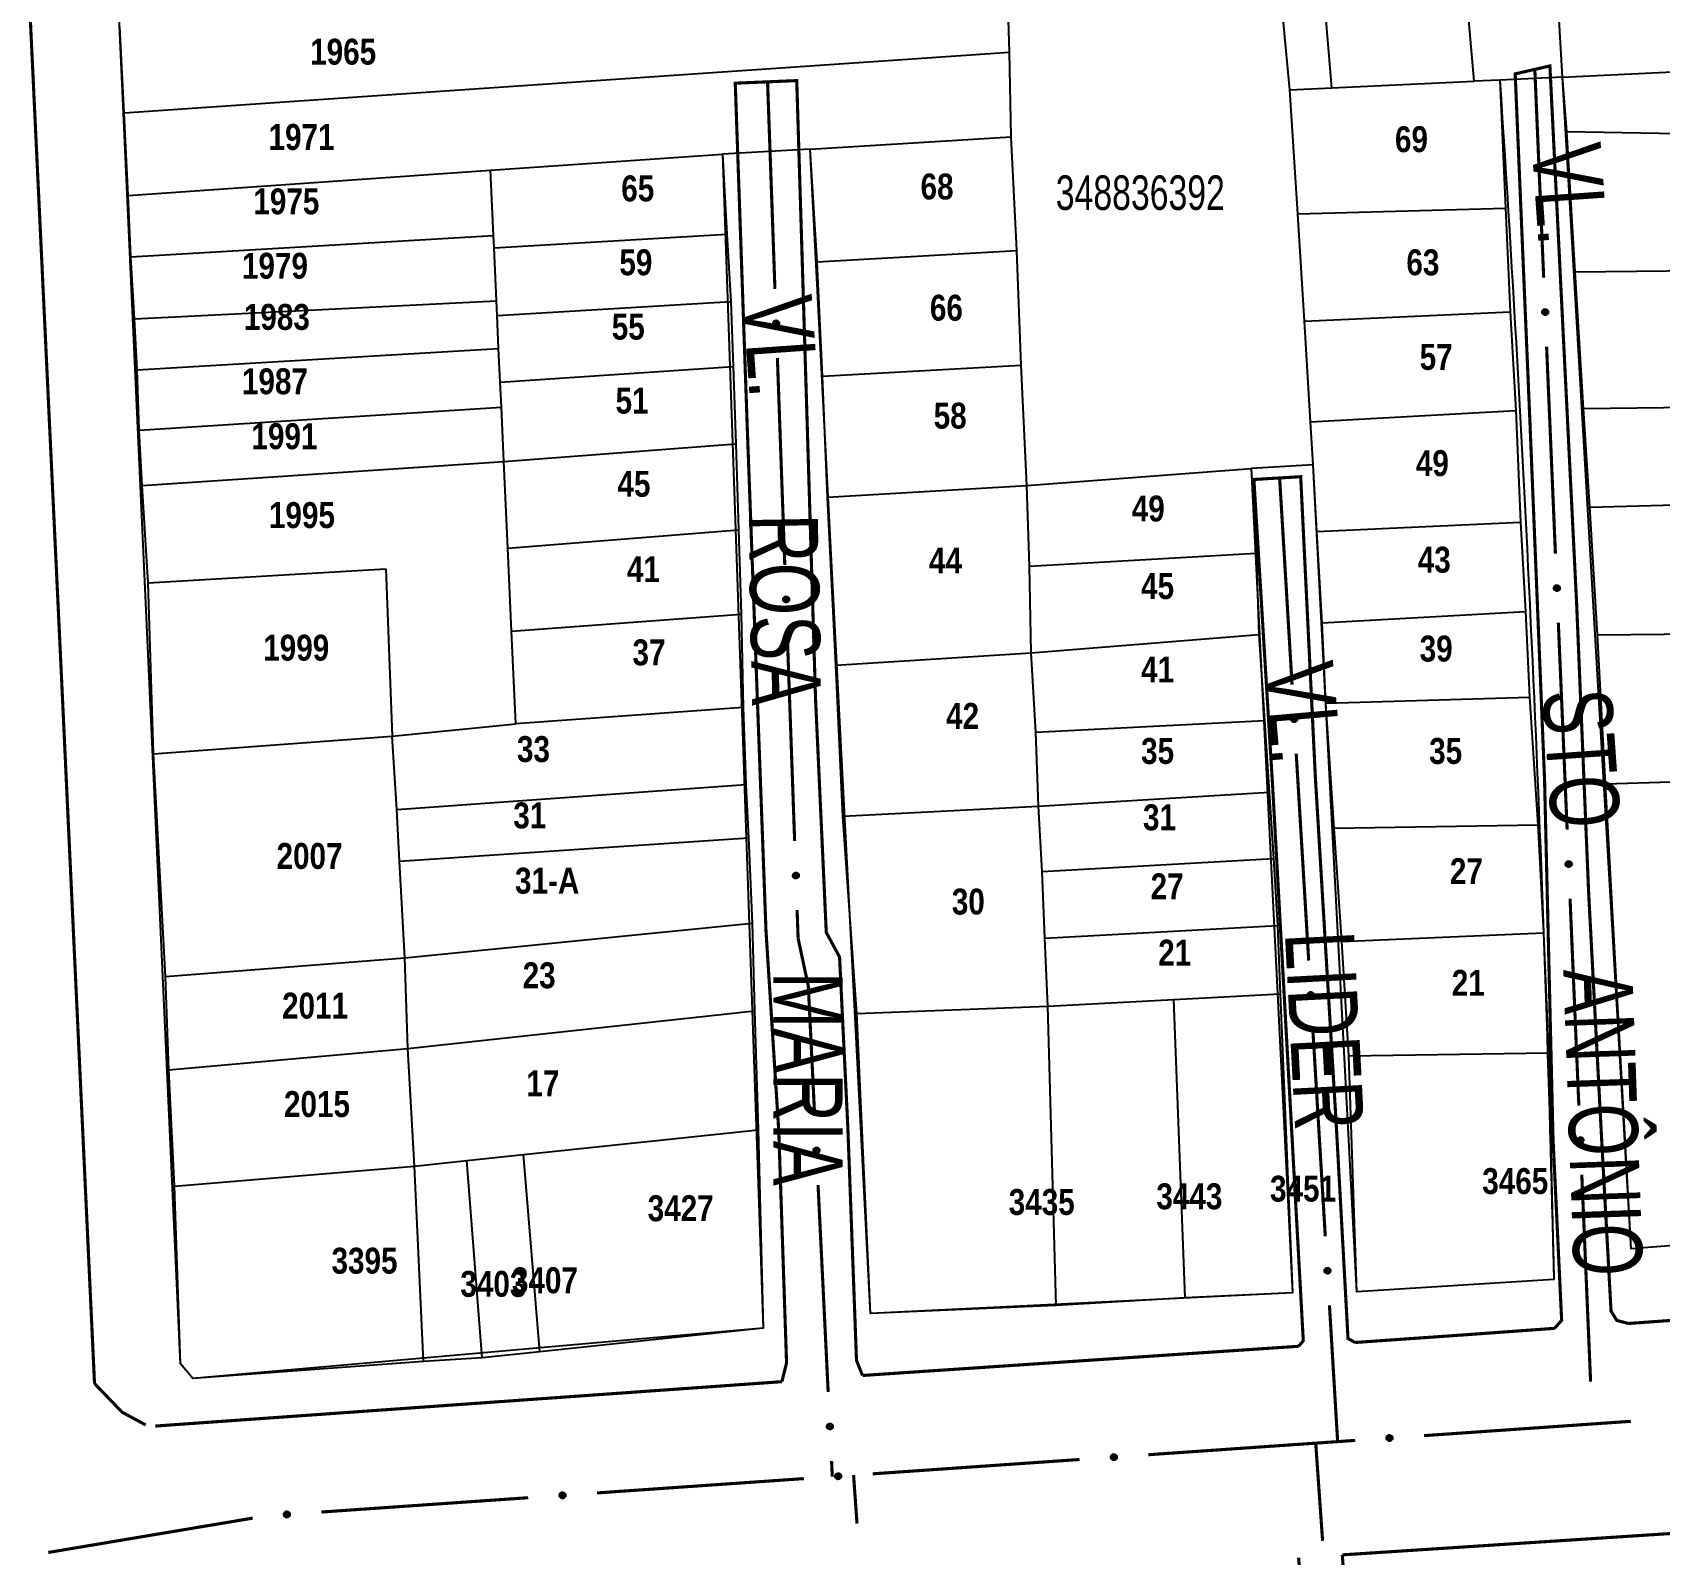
# Model space of a CAD drawing. Extents: x 201676 to 203188, y 4837754 to 4839005.
# Drawn here: x 202780.2 to 202874.4, y 4838832.1 to 4838920.2 of the extents above; entities that cross this region are included whole.
import ezdxf
from ezdxf.enums import TextEntityAlignment as Align

# ---------------------------------------------------------------- set-up
doc = ezdxf.new("R2010")
doc.units = 0
doc.header["$LTSCALE"] = 1.5
doc.header["$MEASUREMENT"] = 0
for name, pattern in [('PHANTOMX2', [5, 2.5, -0.5, 0.5, -0.5, 0.5, -0.5]), ('TRACO_11', [8, 3, -1, 3, -1]), ('TRACO_25', [8, 3, -1, 1, -1, 1, -1])]:
    doc.linetypes.add(name, pattern=pattern)
for name, color, linetype in [('CD-MALHA-LOTES', 40, 'CONTINUOUS'), ('CD_TXT_QUADRA', 7, 'CONTINUOUS'), ('RU-QUADRAS', 210, 'CONTINUOUS'), ('SV-EIXO-RUA-N-PAV', 6, 'CONTINUOUS'), ('SV-EIXO-RUA-PAV', 20, 'CONTINUOUS'), ('SV-RUA-NAO-PAV-S-GUIA-C-GUIA', 7, 'PHANTOMX2'), ('SV-RUA-PAVIM-S-GUIA-C-GUIA', 7, 'CONTINUOUS'), ('SV-TXT-RUA-PAV-S-GUIA-C-GUIA', 7, 'CONTINUOUS'), ('Th_NmrPort', 7, 'CONTINUOUS')]:
    doc.layers.add(name, color=color, linetype=linetype)
doc.styles.add('ARIAL', font='ARIAL.TTF')
doc.styles.get("Standard").update_dxf_attribs({"font": 'swisscbo.ttf'})

msp = doc.modelspace()

# ---------------------------------------------------------------- linework, layer by layer
at = {"layer": 'CD-MALHA-LOTES', "linetype": 'Continuous', "flags": 128}
for points in [[(202863.65, 4838917.37), (202858.19, 4838980.05)], [(202852.97, 4838916.87), (202847.04, 4838979.82)], [(202855.41, 4838916.99), (202852.57, 4838950.73)], [(202868.76, 4838917.6), (202868.12, 4838928.58)], [(202836.74, 4838919.05), (202836.58, 4838924.07)], [(202785.47, 4838915.55), (202785.23, 4838920.53)], [(202785.47, 4838915.55), (202836.74, 4838919.05)], [(202836.84, 4838914.15), (202836.74, 4838919.05)], [(202868.76, 4838917.6), (202880.75, 4838918.19)], [(202852.97, 4838916.87), (202855.41, 4838916.99)], [(202855.41, 4838916.99), (202863.65, 4838917.37)], [(202865.13, 4838917.43), (202863.65, 4838917.37)], [(202868.76, 4838917.6), (202865.13, 4838917.43)], [(202865.13, 4838917.43), (202865.45, 4838910.03)], [(202869.01, 4838914.46), (202868.76, 4838917.6)], [(202853.44, 4838909.69), (202852.97, 4838916.87)], [(202785.71, 4838910.76), (202785.47, 4838915.55)], [(202825.2, 4838913.44), (202836.84, 4838914.15)], [(202837.16, 4838907.58), (202836.84, 4838914.15)], [(202869.01, 4838914.46), (202879.7, 4838914.26)], [(202869.49, 4838906.34), (202869.01, 4838914.46)], [(202825.2, 4838913.44), (202820.13, 4838913.14)], [(202825.6, 4838906.91), (202825.2, 4838913.44)], [(202806.69, 4838912.22), (202820.13, 4838913.14)], [(202820.13, 4838913.14), (202820.37, 4838908.51)], [(202785.71, 4838910.76), (202806.69, 4838912.22)], [(202806.86, 4838908.43), (202806.69, 4838912.22)], [(202785.87, 4838907.2), (202785.71, 4838910.76)], [(202853.44, 4838909.69), (202865.45, 4838910.03)], [(202853.82, 4838903.48), (202853.44, 4838909.69)], [(202865.45, 4838910.03), (202865.73, 4838904.01)], [(202806.9, 4838907.73), (202820.37, 4838908.51)], [(202820.37, 4838908.51), (202820.61, 4838904.61)], [(202785.87, 4838907.2), (202806.86, 4838908.43)], [(202806.9, 4838907.73), (202806.86, 4838908.43)], [(202807.04, 4838904.65), (202806.9, 4838907.73)], [(202825.6, 4838906.91), (202837.16, 4838907.58)], [(202837.42, 4838900.93), (202837.16, 4838907.58)], [(202786.07, 4838903.61), (202785.87, 4838907.2)], [(202825.92, 4838900.29), (202825.6, 4838906.91)], [(202869.49, 4838906.34), (202880.14, 4838906.45)], [(202869.98, 4838898.42), (202869.49, 4838906.34)], [(202786.07, 4838903.61), (202807.04, 4838904.65)], [(202807.07, 4838903.81), (202807.04, 4838904.65)], [(202807.07, 4838903.81), (202820.61, 4838904.61)], [(202807.16, 4838901.9), (202807.07, 4838903.81)], [(202820.61, 4838904.61), (202820.73, 4838900.86)], [(202853.82, 4838903.48), (202865.73, 4838904.01)], [(202865.73, 4838904.01), (202866.05, 4838898.31)], [(202786.23, 4838900.65), (202786.07, 4838903.61)], [(202854.17, 4838897.65), (202853.82, 4838903.48)], [(202786.23, 4838900.65), (202807.16, 4838901.9)], [(202807.25, 4838899.94), (202807.16, 4838901.9)], [(202825.92, 4838900.29), (202837.42, 4838900.93)], [(202837.74, 4838893.96), (202837.42, 4838900.93)], [(202786.35, 4838897.17), (202786.23, 4838900.65)], [(202807.25, 4838899.94), (202820.73, 4838900.86)], [(202820.73, 4838900.86), (202820.89, 4838896.37)], [(202826.2, 4838893.28), (202825.92, 4838900.29)], [(202807.32, 4838898.49), (202807.25, 4838899.94)], [(202786.35, 4838897.17), (202807.32, 4838898.49)], [(202807.46, 4838895.36), (202807.32, 4838898.49)], [(202854.17, 4838897.65), (202866.05, 4838898.31)], [(202866.05, 4838898.31), (202866.33, 4838891.84)], [(202869.98, 4838898.42), (202880.79, 4838898.56)], [(202870.34, 4838892.71), (202869.98, 4838898.42)], [(202786.51, 4838893.97), (202786.35, 4838897.17)], [(202854.33, 4838895.16), (202854.17, 4838897.65)], [(202807.46, 4838895.36), (202820.89, 4838896.37)], [(202820.89, 4838896.37), (202821.04, 4838891.39)], [(202786.51, 4838893.97), (202807.46, 4838895.36)], [(202807.69, 4838890.34), (202807.46, 4838895.36)], [(202837.74, 4838893.96), (202850.74, 4838894.95)], [(202854.33, 4838895.16), (202850.74, 4838894.95)], [(202850.74, 4838894.95), (202851.02, 4838890.05)], [(202854.53, 4838891.3), (202854.33, 4838895.16)], [(202786.87, 4838888.33), (202786.51, 4838893.97)], [(202826.2, 4838893.28), (202837.74, 4838893.96)], [(202837.9, 4838889.28), (202837.74, 4838893.96)], [(202826.68, 4838883.55), (202826.2, 4838893.28)], [(202870.34, 4838892.71), (202880.97, 4838892.99)], [(202870.79, 4838885.32), (202870.34, 4838892.71)], [(202854.53, 4838891.3), (202866.33, 4838891.84)], [(202866.33, 4838891.84), (202866.61, 4838886.67)], [(202807.69, 4838890.34), (202821.04, 4838891.39)], [(202821.04, 4838891.39), (202821.2, 4838886.51)], [(202854.85, 4838886), (202854.53, 4838891.3)], [(202807.91, 4838885.52), (202807.69, 4838890.34)], [(202837.9, 4838889.28), (202851.02, 4838890.05)], [(202851.02, 4838890.05), (202851.18, 4838885.34)], [(202786.87, 4838888.33), (202800.62, 4838889.13)], [(202800.62, 4838889.13), (202801, 4838879.45)], [(202838, 4838884.27), (202837.9, 4838889.28)], [(202787.18, 4838878.43), (202786.87, 4838888.33)], [(202807.91, 4838885.52), (202821.2, 4838886.51)], [(202821.2, 4838886.51), (202821.31, 4838881.11)], [(202854.85, 4838886), (202866.61, 4838886.67)], [(202855.05, 4838881.36), (202854.85, 4838886)], [(202866.61, 4838886.67), (202866.85, 4838881.71)], [(202808.15, 4838880.16), (202807.91, 4838885.52)], [(202838, 4838884.27), (202851.18, 4838885.34)], [(202851.18, 4838885.34), (202851.5, 4838880.36)], [(202870.79, 4838885.32), (202884.29, 4838885.44)], [(202871.24, 4838876.68), (202870.79, 4838885.32)], [(202826.68, 4838883.55), (202838, 4838884.27)], [(202838.26, 4838879.67), (202838, 4838884.27)], [(202827.08, 4838874.81), (202826.68, 4838883.55)], [(202855.05, 4838881.36), (202866.85, 4838881.71)], [(202855.54, 4838874.11), (202855.05, 4838881.36)], [(202866.85, 4838881.71), (202867.34, 4838874.31)], [(202821.31, 4838881.11), (202808.15, 4838880.16)], [(202821.31, 4838881.11), (202821.47, 4838876.65)], [(202838.26, 4838879.67), (202851.5, 4838880.36)], [(202851.5, 4838880.36), (202851.78, 4838876.21)], [(202787.18, 4838878.43), (202801, 4838879.45)], [(202801, 4838879.45), (202808.15, 4838880.16)], [(202801.27, 4838875.19), (202801, 4838879.45)], [(202838.42, 4838875.39), (202838.26, 4838879.67)], [(202787.87, 4838865.52), (202787.18, 4838878.43)], [(202801.27, 4838875.19), (202821.47, 4838876.65)], [(202821.47, 4838876.65), (202821.63, 4838873.56)], [(202871.24, 4838876.68), (202875.05, 4838876.8)], [(202872.73, 4838849.76), (202871.24, 4838876.68)], [(202838.42, 4838875.39), (202851.78, 4838876.21)], [(202851.78, 4838876.21), (202852.03, 4838872.35)], [(202801.41, 4838872.21), (202801.27, 4838875.19)], [(202827.08, 4838874.81), (202838.42, 4838875.39)], [(202827.89, 4838863.39), (202827.08, 4838874.81)], [(202838.64, 4838871.61), (202838.42, 4838875.39)], [(202855.54, 4838874.11), (202867.34, 4838874.31)], [(202855.98, 4838867.56), (202855.54, 4838874.11)], [(202867.34, 4838874.31), (202867.66, 4838868.06)], [(202801.41, 4838872.21), (202821.63, 4838873.56)], [(202821.63, 4838873.56), (202821.83, 4838868.62)], [(202801.73, 4838866.6), (202801.41, 4838872.21)], [(202838.64, 4838871.61), (202852.03, 4838872.35)], [(202852.03, 4838872.35), (202852.25, 4838868.47)], [(202838.79, 4838867.75), (202838.64, 4838871.61)], [(202801.73, 4838866.6), (202821.83, 4838868.62)], [(202821.83, 4838868.62), (202821.98, 4838863.53)], [(202838.79, 4838867.75), (202852.25, 4838868.47)], [(202852.25, 4838868.47), (202852.41, 4838864.53)], [(202855.98, 4838867.56), (202867.66, 4838868.06)], [(202867.66, 4838868.06), (202867.94, 4838861.11)], [(202838.95, 4838863.8), (202838.79, 4838867.75)], [(202856.39, 4838860.93), (202855.98, 4838867.56)], [(202787.87, 4838865.52), (202801.73, 4838866.6)], [(202801.9, 4838861.35), (202801.73, 4838866.6)], [(202788.07, 4838860.12), (202787.87, 4838865.52)], [(202838.95, 4838863.8), (202846.25, 4838864.19)], [(202846.25, 4838864.19), (202852.41, 4838864.53)], [(202846.91, 4838846.91), (202846.25, 4838864.19)], [(202852.41, 4838864.53), (202853.12, 4838847.21)], [(202801.9, 4838861.35), (202821.98, 4838863.53)], [(202821.98, 4838863.53), (202822.18, 4838856.64)], [(202827.89, 4838863.39), (202838.95, 4838863.8)], [(202828.69, 4838846.01), (202827.89, 4838863.39)], [(202839.44, 4838846.48), (202838.95, 4838863.8)], [(202788.07, 4838860.12), (202801.9, 4838861.35)], [(202802.28, 4838854.55), (202801.9, 4838861.35)], [(202856.39, 4838860.93), (202867.94, 4838861.11)], [(202856.86, 4838847.26), (202856.39, 4838860.93)], [(202867.94, 4838861.11), (202868.26, 4838847.98)], [(202788.39, 4838853.38), (202788.07, 4838860.12)], [(202808.59, 4838855.22), (202822.18, 4838856.64)], [(202822.18, 4838856.64), (202822.48, 4838845.15)], [(202802.28, 4838854.55), (202805.32, 4838854.87)], [(202805.32, 4838854.87), (202808.59, 4838855.22)], [(202806.2, 4838843.45), (202805.32, 4838854.87)], [(202809.54, 4838843.79), (202808.59, 4838855.22)], [(202788.39, 4838853.38), (202802.28, 4838854.55)], [(202802.8, 4838843.23), (202802.28, 4838854.55)], [(202788.74, 4838843.1), (202788.39, 4838853.38)], [(202876.93, 4838850.08), (202872.73, 4838849.76)], [(202868.26, 4838847.98), (202856.86, 4838847.26)], [(202839.44, 4838846.48), (202828.69, 4838846.01)], [(202846.91, 4838846.91), (202839.44, 4838846.48)], [(202853.12, 4838847.21), (202846.91, 4838846.91)], [(202822.48, 4838845.15), (202809.54, 4838843.79)], [(202809.54, 4838843.79), (202806.2, 4838843.45)], [(202789.45, 4838842.25), (202788.74, 4838843.1)], [(202802.8, 4838843.23), (202789.45, 4838842.25)], [(202806.2, 4838843.45), (202802.8, 4838843.23)]]:
    msp.add_lwpolyline(points, dxfattribs=at)
at = {"layer": 'RU-QUADRAS', "color": 6, "linetype": 'Continuous'}
msp.add_lwpolyline([(202782.66, 4838976.55), (202784.02, 4838977.96), (202825.9, 4838979.35), (202939.69, 4838981.1, -0.009233), (202943.87, 4838855.95), (202943, 4838855.29), (202872.73, 4838849.76), (202868.76, 4838917.6), (202865.13, 4838917.43, -0.010665), (202868.26, 4838847.98), (202856.86, 4838847.26), (202854.33, 4838895.16), (202850.74, 4838894.95), (202853.12, 4838847.21), (202828.69, 4838846.01), (202825.2, 4838913.44), (202820.13, 4838913.14), (202822.48, 4838845.15), (202789.45, 4838842.25), (202788.74, 4838843.1)], format="xyb", close=True, dxfattribs=at)
at = {"layer": 'SV-EIXO-RUA-N-PAV', "const_width": 0.18}
for points in [[(202854.517, 4838837.83), (202854.47, 4838838.5)], [(202854.868, 4838832.842), (202854.517, 4838837.83)]]:
    msp.add_lwpolyline(points, dxfattribs=at)
at = {"layer": 'SV-EIXO-RUA-PAV', "const_width": 0.18}
for points in [[(202867.16, 4838917.99), (202867.669, 4838906.001)], [(202822.73, 4838917.34), (202823.158, 4838905.348)], [(202867.839, 4838902.004), (202868.349, 4838890.015)], [(202823.3, 4838901.35), (202823.728, 4838889.358)], [(202852.38, 4838894.4), (202853.101, 4838882.422)], [(202868.518, 4838886.019), (202869.028, 4838874.03)], [(202823.871, 4838885.36), (202824.299, 4838873.368)], [(202853.342, 4838878.429), (202854.063, 4838866.451)], [(202869.197, 4838870.033), (202869.707, 4838858.044)], [(202824.441, 4838869.371), (202824.477, 4838868.371)], [(202824.477, 4838868.371), (202824.5, 4838867.73)], [(202824.5, 4838867.73), (202824.993, 4838865.424)], [(202824.993, 4838865.424), (202825.09, 4838864.97)], [(202825.09, 4838864.97), (202825.458, 4838857.443)], [(202854.303, 4838862.458), (202855.024, 4838850.48)], [(202869.877, 4838854.048), (202870.386, 4838842.058)], [(202825.654, 4838853.448), (202826.24, 4838841.462)], [(202855.265, 4838846.487), (202855.685, 4838839.499)], [(202860.745, 4838838.935), (202872.716, 4838839.765)], [(202844.783, 4838837.829), (202856.754, 4838838.659)], [(202855.685, 4838839.499), (202855.74, 4838838.59)], [(202826.436, 4838837.467), (202826.48, 4838836.56)], [(202828.821, 4838836.723), (202840.793, 4838837.553)], [(202812.86, 4838835.617), (202824.831, 4838836.446)], [(202827.768, 4838835.842), (202827.71, 4838836.65)], [(202827.911, 4838833.847), (202827.768, 4838835.842)], [(202796.898, 4838834.511), (202808.869, 4838835.34)], [(202781.082, 4838832.169), (202792.917, 4838834.157)]]:
    msp.add_lwpolyline(points, dxfattribs=at)
at = {"layer": 'SV-EIXO-RUA-PAV'}
for points in [[(202867.858, 4838904.151), (202867.895, 4838904.118), (202867.919, 4838904.083), (202867.931, 4838904.047), (202867.934, 4838904.013), (202867.933, 4838903.978), (202867.923, 4838903.943), (202867.904, 4838903.906), (202867.872, 4838903.869), (202867.834, 4838903.846), (202867.8, 4838903.832), (202867.764, 4838903.828), (202867.73, 4838903.83), (202867.694, 4838903.84), (202867.657, 4838903.86), (202867.621, 4838903.893), (202867.597, 4838903.928), (202867.586, 4838903.963), (202867.581, 4838903.999), (202867.583, 4838904.035), (202867.592, 4838904.069), (202867.612, 4838904.107), (202867.646, 4838904.142), (202867.68, 4838904.166), (202867.715, 4838904.177), (202867.75, 4838904.181), (202867.785, 4838904.18), (202867.821, 4838904.172), (202867.858, 4838904.151)], [(202823.334, 4838903.496), (202823.37, 4838903.464), (202823.395, 4838903.428), (202823.407, 4838903.392), (202823.409, 4838903.358), (202823.407, 4838903.323), (202823.398, 4838903.288), (202823.379, 4838903.251), (202823.346, 4838903.215), (202823.308, 4838903.192), (202823.274, 4838903.178), (202823.238, 4838903.174), (202823.204, 4838903.176), (202823.168, 4838903.187), (202823.131, 4838903.207), (202823.095, 4838903.241), (202823.071, 4838903.276), (202823.06, 4838903.31), (202823.056, 4838903.346), (202823.058, 4838903.382), (202823.068, 4838903.417), (202823.088, 4838903.454), (202823.122, 4838903.489), (202823.156, 4838903.513), (202823.191, 4838903.524), (202823.226, 4838903.527), (202823.261, 4838903.526), (202823.297, 4838903.518), (202823.334, 4838903.496)], [(202868.537, 4838888.165), (202868.574, 4838888.133), (202868.598, 4838888.097), (202868.611, 4838888.062), (202868.613, 4838888.028), (202868.612, 4838887.992), (202868.602, 4838887.957), (202868.584, 4838887.92), (202868.551, 4838887.883), (202868.513, 4838887.861), (202868.479, 4838887.847), (202868.444, 4838887.842), (202868.409, 4838887.844), (202868.373, 4838887.855), (202868.336, 4838887.874), (202868.3, 4838887.908), (202868.276, 4838887.943), (202868.265, 4838887.977), (202868.26, 4838888.013), (202868.262, 4838888.049), (202868.272, 4838888.084), (202868.291, 4838888.121), (202868.325, 4838888.156), (202868.359, 4838888.181), (202868.394, 4838888.192), (202868.429, 4838888.195), (202868.464, 4838888.195), (202868.5, 4838888.187), (202868.537, 4838888.165)], [(202823.905, 4838887.507), (202823.941, 4838887.474), (202823.965, 4838887.438), (202823.977, 4838887.403), (202823.979, 4838887.368), (202823.978, 4838887.333), (202823.968, 4838887.298), (202823.949, 4838887.261), (202823.917, 4838887.225), (202823.878, 4838887.202), (202823.844, 4838887.189), (202823.809, 4838887.184), (202823.774, 4838887.186), (202823.738, 4838887.197), (202823.701, 4838887.217), (202823.665, 4838887.251), (202823.641, 4838887.286), (202823.631, 4838887.321), (202823.627, 4838887.356), (202823.629, 4838887.392), (202823.638, 4838887.427), (202823.658, 4838887.464), (202823.692, 4838887.499), (202823.727, 4838887.523), (202823.761, 4838887.534), (202823.797, 4838887.538), (202823.832, 4838887.536), (202823.868, 4838887.528), (202823.905, 4838887.507)], [(202853.323, 4838880.575), (202853.36, 4838880.543), (202853.385, 4838880.508), (202853.398, 4838880.473), (202853.401, 4838880.439), (202853.4, 4838880.404), (202853.391, 4838880.368), (202853.373, 4838880.331), (202853.341, 4838880.294), (202853.304, 4838880.27), (202853.27, 4838880.256), (202853.235, 4838880.251), (202853.2, 4838880.252), (202853.164, 4838880.262), (202853.126, 4838880.281), (202853.09, 4838880.314), (202853.065, 4838880.348), (202853.054, 4838880.383), (202853.049, 4838880.418), (202853.05, 4838880.454), (202853.058, 4838880.489), (202853.077, 4838880.527), (202853.11, 4838880.563), (202853.144, 4838880.588), (202853.179, 4838880.599), (202853.214, 4838880.604), (202853.249, 4838880.603), (202853.285, 4838880.596), (202853.323, 4838880.575)], [(202869.216, 4838872.18), (202869.253, 4838872.147), (202869.278, 4838872.112), (202869.29, 4838872.076), (202869.292, 4838872.042), (202869.291, 4838872.007), (202869.282, 4838871.972), (202869.263, 4838871.935), (202869.23, 4838871.898), (202869.192, 4838871.875), (202869.158, 4838871.861), (202869.123, 4838871.857), (202869.088, 4838871.859), (202869.052, 4838871.869), (202869.015, 4838871.889), (202868.979, 4838871.922), (202868.955, 4838871.957), (202868.944, 4838871.992), (202868.94, 4838872.028), (202868.941, 4838872.064), (202868.951, 4838872.098), (202868.97, 4838872.135), (202869.004, 4838872.171), (202869.039, 4838872.195), (202869.073, 4838872.206), (202869.108, 4838872.21), (202869.144, 4838872.209), (202869.179, 4838872.201), (202869.216, 4838872.18)], [(202824.475, 4838871.517), (202824.511, 4838871.484), (202824.536, 4838871.448), (202824.548, 4838871.413), (202824.55, 4838871.379), (202824.548, 4838871.343), (202824.539, 4838871.308), (202824.52, 4838871.272), (202824.487, 4838871.235), (202824.449, 4838871.212), (202824.415, 4838871.199), (202824.379, 4838871.194), (202824.345, 4838871.196), (202824.309, 4838871.208), (202824.272, 4838871.227), (202824.236, 4838871.261), (202824.212, 4838871.296), (202824.201, 4838871.331), (202824.197, 4838871.367), (202824.199, 4838871.402), (202824.209, 4838871.437), (202824.229, 4838871.474), (202824.263, 4838871.509), (202824.297, 4838871.533), (202824.332, 4838871.544), (202824.367, 4838871.548), (202824.402, 4838871.547), (202824.438, 4838871.538), (202824.475, 4838871.517)], [(202854.284, 4838864.604), (202854.321, 4838864.572), (202854.346, 4838864.537), (202854.359, 4838864.502), (202854.362, 4838864.468), (202854.362, 4838864.433), (202854.353, 4838864.397), (202854.335, 4838864.36), (202854.303, 4838864.323), (202854.265, 4838864.299), (202854.231, 4838864.285), (202854.196, 4838864.28), (202854.162, 4838864.281), (202854.125, 4838864.291), (202854.088, 4838864.31), (202854.051, 4838864.343), (202854.027, 4838864.377), (202854.015, 4838864.412), (202854.01, 4838864.447), (202854.011, 4838864.483), (202854.02, 4838864.518), (202854.039, 4838864.556), (202854.072, 4838864.592), (202854.106, 4838864.616), (202854.14, 4838864.628), (202854.175, 4838864.633), (202854.211, 4838864.632), (202854.247, 4838864.625), (202854.284, 4838864.604)], [(202869.896, 4838856.194), (202869.932, 4838856.162), (202869.957, 4838856.126), (202869.969, 4838856.091), (202869.971, 4838856.056), (202869.97, 4838856.021), (202869.961, 4838855.986), (202869.942, 4838855.949), (202869.909, 4838855.912), (202869.871, 4838855.889), (202869.837, 4838855.876), (202869.802, 4838855.871), (202869.768, 4838855.873), (202869.731, 4838855.884), (202869.694, 4838855.903), (202869.658, 4838855.937), (202869.634, 4838855.972), (202869.623, 4838856.006), (202869.619, 4838856.042), (202869.621, 4838856.078), (202869.63, 4838856.112), (202869.65, 4838856.15), (202869.683, 4838856.185), (202869.718, 4838856.209), (202869.752, 4838856.221), (202869.787, 4838856.224), (202869.823, 4838856.223), (202869.859, 4838856.216), (202869.896, 4838856.194)], [(202825.659, 4838855.594), (202825.696, 4838855.562), (202825.721, 4838855.527), (202825.733, 4838855.491), (202825.736, 4838855.457), (202825.734, 4838855.422), (202825.725, 4838855.387), (202825.707, 4838855.35), (202825.675, 4838855.313), (202825.637, 4838855.289), (202825.603, 4838855.275), (202825.567, 4838855.271), (202825.533, 4838855.272), (202825.497, 4838855.283), (202825.459, 4838855.302), (202825.423, 4838855.335), (202825.399, 4838855.37), (202825.388, 4838855.405), (202825.383, 4838855.44), (202825.385, 4838855.476), (202825.394, 4838855.511), (202825.413, 4838855.548), (202825.447, 4838855.584), (202825.481, 4838855.608), (202825.515, 4838855.62), (202825.551, 4838855.624), (202825.586, 4838855.623), (202825.622, 4838855.615), (202825.659, 4838855.594)], [(202855.246, 4838848.633), (202855.283, 4838848.601), (202855.308, 4838848.566), (202855.321, 4838848.531), (202855.324, 4838848.497), (202855.323, 4838848.462), (202855.314, 4838848.426), (202855.296, 4838848.389), (202855.264, 4838848.352), (202855.227, 4838848.328), (202855.193, 4838848.314), (202855.158, 4838848.309), (202855.123, 4838848.31), (202855.087, 4838848.32), (202855.049, 4838848.339), (202855.013, 4838848.372), (202854.988, 4838848.406), (202854.977, 4838848.441), (202854.972, 4838848.476), (202854.973, 4838848.512), (202854.981, 4838848.547), (202855, 4838848.585), (202855.033, 4838848.62), (202855.067, 4838848.645), (202855.102, 4838848.657), (202855.137, 4838848.661), (202855.172, 4838848.661), (202855.208, 4838848.654), (202855.246, 4838848.633)], [(202826.441, 4838839.613), (202826.478, 4838839.581), (202826.502, 4838839.546), (202826.515, 4838839.51), (202826.517, 4838839.476), (202826.516, 4838839.441), (202826.507, 4838839.406), (202826.489, 4838839.369), (202826.456, 4838839.332), (202826.419, 4838839.308), (202826.385, 4838839.295), (202826.349, 4838839.29), (202826.315, 4838839.291), (202826.279, 4838839.302), (202826.241, 4838839.321), (202826.205, 4838839.354), (202826.181, 4838839.389), (202826.17, 4838839.424), (202826.165, 4838839.459), (202826.167, 4838839.495), (202826.176, 4838839.53), (202826.195, 4838839.567), (202826.228, 4838839.603), (202826.263, 4838839.628), (202826.297, 4838839.639), (202826.332, 4838839.643), (202826.368, 4838839.642), (202826.404, 4838839.635), (202826.441, 4838839.613)], [(202858.599, 4838838.897), (202858.63, 4838838.934), (202858.665, 4838838.96), (202858.7, 4838838.973), (202858.734, 4838838.976), (202858.769, 4838838.976), (202858.805, 4838838.967), (202858.842, 4838838.95), (202858.88, 4838838.918), (202858.904, 4838838.881), (202858.918, 4838838.847), (202858.924, 4838838.812), (202858.923, 4838838.777), (202858.913, 4838838.741), (202858.895, 4838838.703), (202858.862, 4838838.666), (202858.828, 4838838.641), (202858.794, 4838838.63), (202858.758, 4838838.624), (202858.722, 4838838.625), (202858.687, 4838838.633), (202858.649, 4838838.652), (202858.613, 4838838.685), (202858.588, 4838838.718), (202858.576, 4838838.753), (202858.571, 4838838.788), (202858.571, 4838838.823), (202858.578, 4838838.859), (202858.599, 4838838.897)], [(202842.637, 4838837.791), (202842.668, 4838837.828), (202842.703, 4838837.854), (202842.738, 4838837.867), (202842.772, 4838837.87), (202842.808, 4838837.87), (202842.843, 4838837.861), (202842.88, 4838837.844), (202842.918, 4838837.812), (202842.942, 4838837.775), (202842.957, 4838837.741), (202842.962, 4838837.706), (202842.961, 4838837.671), (202842.951, 4838837.635), (202842.933, 4838837.597), (202842.9, 4838837.56), (202842.866, 4838837.535), (202842.832, 4838837.523), (202842.796, 4838837.518), (202842.76, 4838837.519), (202842.726, 4838837.527), (202842.688, 4838837.546), (202842.651, 4838837.579), (202842.626, 4838837.612), (202842.614, 4838837.647), (202842.61, 4838837.682), (202842.61, 4838837.717), (202842.616, 4838837.753), (202842.637, 4838837.791)], [(202826.675, 4838836.685), (202826.707, 4838836.722), (202826.741, 4838836.748), (202826.777, 4838836.761), (202826.811, 4838836.764), (202826.846, 4838836.764), (202826.881, 4838836.755), (202826.919, 4838836.737), (202826.956, 4838836.706), (202826.98, 4838836.669), (202826.995, 4838836.635), (202827.001, 4838836.6), (202827, 4838836.565), (202826.99, 4838836.529), (202826.971, 4838836.491), (202826.939, 4838836.454), (202826.904, 4838836.429), (202826.87, 4838836.417), (202826.835, 4838836.412), (202826.799, 4838836.413), (202826.764, 4838836.421), (202826.726, 4838836.44), (202826.69, 4838836.472), (202826.665, 4838836.506), (202826.652, 4838836.541), (202826.648, 4838836.576), (202826.648, 4838836.611), (202826.655, 4838836.647), (202826.675, 4838836.685)], [(202810.713, 4838835.579), (202810.745, 4838835.616), (202810.78, 4838835.642), (202810.815, 4838835.655), (202810.849, 4838835.658), (202810.884, 4838835.658), (202810.92, 4838835.649), (202810.957, 4838835.631), (202810.995, 4838835.6), (202811.019, 4838835.563), (202811.033, 4838835.529), (202811.039, 4838835.493), (202811.038, 4838835.459), (202811.028, 4838835.423), (202811.009, 4838835.385), (202810.977, 4838835.348), (202810.943, 4838835.323), (202810.908, 4838835.311), (202810.873, 4838835.306), (202810.837, 4838835.307), (202810.802, 4838835.315), (202810.764, 4838835.334), (202810.728, 4838835.366), (202810.703, 4838835.4), (202810.691, 4838835.434), (202810.686, 4838835.47), (202810.686, 4838835.505), (202810.693, 4838835.541), (202810.713, 4838835.579)], [(202794.752, 4838834.473), (202794.783, 4838834.51), (202794.818, 4838834.536), (202794.853, 4838834.549), (202794.887, 4838834.552), (202794.923, 4838834.552), (202794.958, 4838834.543), (202794.995, 4838834.525), (202795.033, 4838834.494), (202795.057, 4838834.457), (202795.071, 4838834.423), (202795.077, 4838834.387), (202795.076, 4838834.353), (202795.066, 4838834.317), (202795.048, 4838834.279), (202795.015, 4838834.242), (202794.981, 4838834.217), (202794.947, 4838834.205), (202794.911, 4838834.2), (202794.875, 4838834.201), (202794.84, 4838834.209), (202794.803, 4838834.228), (202794.766, 4838834.26), (202794.741, 4838834.294), (202794.729, 4838834.328), (202794.724, 4838834.364), (202794.724, 4838834.399), (202794.731, 4838834.435), (202794.752, 4838834.473)]]:
    msp.add_lwpolyline(points, close=True, dxfattribs=at)
for points in [[(202867.583, 4838904.035), (202867.597, 4838903.928)], [(202867.589, 4838904.048), (202867.608, 4838903.917)], [(202867.592, 4838904.069), (202867.621, 4838903.893)], [(202867.605, 4838904.082), (202867.638, 4838903.884)], [(202867.612, 4838904.107), (202867.657, 4838903.86)], [(202867.631, 4838904.12), (202867.675, 4838903.853)], [(202867.646, 4838904.142), (202867.694, 4838903.84)], [(202867.662, 4838904.152), (202867.711, 4838903.84)], [(202867.68, 4838904.166), (202867.73, 4838903.83)], [(202867.697, 4838904.168), (202867.747, 4838903.832)], [(202867.715, 4838904.177), (202867.764, 4838903.828)], [(202867.732, 4838904.177), (202867.779, 4838903.832)], [(202867.75, 4838904.181), (202867.8, 4838903.832)], [(202867.769, 4838904.177), (202867.819, 4838903.844)], [(202867.785, 4838904.18), (202867.834, 4838903.846)], [(202867.803, 4838904.171), (202867.853, 4838903.862)], [(202867.821, 4838904.172), (202867.872, 4838903.869)], [(202867.838, 4838904.161), (202867.886, 4838903.891)], [(202867.858, 4838904.151), (202867.904, 4838903.906)], [(202867.877, 4838904.132), (202867.913, 4838903.932)], [(202867.895, 4838904.118), (202867.923, 4838903.943)], [(202867.909, 4838904.098), (202867.927, 4838903.969)], [(202867.919, 4838904.083), (202867.933, 4838903.978)], [(202823.058, 4838903.382), (202823.071, 4838903.276)], [(202823.064, 4838903.395), (202823.082, 4838903.265)], [(202823.068, 4838903.417), (202823.095, 4838903.241)], [(202823.08, 4838903.43), (202823.112, 4838903.232)], [(202823.088, 4838903.454), (202823.131, 4838903.207)], [(202823.106, 4838903.468), (202823.149, 4838903.2)], [(202823.122, 4838903.489), (202823.168, 4838903.187)], [(202823.138, 4838903.499), (202823.185, 4838903.186)], [(202823.156, 4838903.513), (202823.204, 4838903.176)], [(202823.173, 4838903.515), (202823.22, 4838903.178)], [(202823.191, 4838903.524), (202823.238, 4838903.174)], [(202823.208, 4838903.523), (202823.253, 4838903.178)], [(202823.226, 4838903.527), (202823.274, 4838903.178)], [(202823.245, 4838903.523), (202823.292, 4838903.19)], [(202823.261, 4838903.526), (202823.308, 4838903.192)], [(202823.279, 4838903.517), (202823.327, 4838903.208)], [(202823.297, 4838903.518), (202823.346, 4838903.215)], [(202823.314, 4838903.506), (202823.36, 4838903.236)], [(202823.334, 4838903.496), (202823.379, 4838903.251)], [(202823.353, 4838903.478), (202823.388, 4838903.277)], [(202823.37, 4838903.464), (202823.398, 4838903.288)], [(202823.384, 4838903.443), (202823.401, 4838903.314)], [(202823.395, 4838903.428), (202823.407, 4838903.323)], [(202868.262, 4838888.049), (202868.276, 4838887.943)], [(202868.268, 4838888.062), (202868.287, 4838887.932)], [(202868.272, 4838888.084), (202868.3, 4838887.908)], [(202868.284, 4838888.097), (202868.317, 4838887.899)], [(202868.291, 4838888.121), (202868.336, 4838887.874)], [(202868.31, 4838888.135), (202868.354, 4838887.868)], [(202868.325, 4838888.156), (202868.373, 4838887.855)], [(202868.341, 4838888.166), (202868.39, 4838887.854)], [(202868.359, 4838888.181), (202868.409, 4838887.844)], [(202868.376, 4838888.183), (202868.426, 4838887.846)], [(202868.394, 4838888.192), (202868.444, 4838887.842)], [(202868.411, 4838888.191), (202868.459, 4838887.846)], [(202868.429, 4838888.195), (202868.479, 4838887.847)], [(202868.448, 4838888.191), (202868.498, 4838887.859)], [(202868.464, 4838888.195), (202868.513, 4838887.861)], [(202868.482, 4838888.186), (202868.532, 4838887.877)], [(202868.5, 4838888.187), (202868.551, 4838887.883)], [(202868.517, 4838888.175), (202868.565, 4838887.905)], [(202868.537, 4838888.165), (202868.584, 4838887.92)], [(202868.556, 4838888.147), (202868.592, 4838887.946)], [(202868.574, 4838888.133), (202868.602, 4838887.957)], [(202868.588, 4838888.113), (202868.606, 4838887.984)], [(202868.598, 4838888.097), (202868.612, 4838887.992)], [(202823.629, 4838887.392), (202823.641, 4838887.286)], [(202823.634, 4838887.405), (202823.653, 4838887.275)], [(202823.638, 4838887.427), (202823.665, 4838887.251)], [(202823.651, 4838887.44), (202823.682, 4838887.242)], [(202823.658, 4838887.464), (202823.701, 4838887.217)], [(202823.677, 4838887.478), (202823.719, 4838887.21)], [(202823.692, 4838887.499), (202823.738, 4838887.197)], [(202823.708, 4838887.509), (202823.755, 4838887.197)], [(202823.727, 4838887.523), (202823.774, 4838887.186)], [(202823.743, 4838887.525), (202823.791, 4838887.188)], [(202823.761, 4838887.534), (202823.809, 4838887.184)], [(202823.779, 4838887.533), (202823.824, 4838887.188)], [(202823.797, 4838887.538), (202823.844, 4838887.189)], [(202823.815, 4838887.533), (202823.863, 4838887.2)], [(202823.832, 4838887.536), (202823.878, 4838887.202)], [(202823.85, 4838887.528), (202823.898, 4838887.218)], [(202823.868, 4838887.528), (202823.917, 4838887.225)], [(202823.884, 4838887.517), (202823.931, 4838887.246)], [(202823.905, 4838887.507), (202823.949, 4838887.261)], [(202823.924, 4838887.488), (202823.958, 4838887.287)], [(202823.941, 4838887.474), (202823.968, 4838887.298)], [(202823.955, 4838887.454), (202823.972, 4838887.324)], [(202823.965, 4838887.438), (202823.978, 4838887.333)], [(202853.05, 4838880.454), (202853.065, 4838880.348)], [(202853.055, 4838880.467), (202853.076, 4838880.337)], [(202853.058, 4838880.489), (202853.09, 4838880.314)], [(202853.071, 4838880.503), (202853.107, 4838880.305)], [(202853.077, 4838880.527), (202853.126, 4838880.281)], [(202853.096, 4838880.541), (202853.144, 4838880.275)], [(202853.11, 4838880.563), (202853.164, 4838880.262)], [(202853.126, 4838880.573), (202853.181, 4838880.262)], [(202853.144, 4838880.588), (202853.2, 4838880.252)], [(202853.161, 4838880.59), (202853.217, 4838880.254)], [(202853.179, 4838880.599), (202853.235, 4838880.251)], [(202853.196, 4838880.599), (202853.25, 4838880.255)], [(202853.214, 4838880.604), (202853.27, 4838880.256)], [(202853.233, 4838880.6), (202853.288, 4838880.268)], [(202853.249, 4838880.603), (202853.304, 4838880.27)], [(202853.267, 4838880.595), (202853.323, 4838880.287)], [(202853.285, 4838880.596), (202853.341, 4838880.294)], [(202853.302, 4838880.585), (202853.355, 4838880.316)], [(202853.323, 4838880.575), (202853.373, 4838880.331)], [(202853.342, 4838880.557), (202853.381, 4838880.357)], [(202853.36, 4838880.543), (202853.391, 4838880.368)], [(202853.374, 4838880.524), (202853.394, 4838880.395)], [(202853.385, 4838880.508), (202853.4, 4838880.404)], [(202868.941, 4838872.064), (202868.955, 4838871.957)], [(202868.947, 4838872.076), (202868.966, 4838871.946)], [(202868.951, 4838872.098), (202868.979, 4838871.922)], [(202868.963, 4838872.111), (202868.996, 4838871.913)], [(202868.97, 4838872.135), (202869.015, 4838871.889)], [(202868.989, 4838872.149), (202869.033, 4838871.882)], [(202869.004, 4838872.171), (202869.052, 4838871.869)], [(202869.02, 4838872.181), (202869.069, 4838871.869)], [(202869.039, 4838872.195), (202869.088, 4838871.859)], [(202869.055, 4838872.197), (202869.105, 4838871.861)], [(202869.073, 4838872.206), (202869.123, 4838871.857)], [(202869.09, 4838872.205), (202869.138, 4838871.861)], [(202869.108, 4838872.21), (202869.158, 4838871.861)], [(202869.127, 4838872.206), (202869.177, 4838871.873)], [(202869.144, 4838872.209), (202869.192, 4838871.875)], [(202869.162, 4838872.2), (202869.212, 4838871.891)], [(202869.179, 4838872.201), (202869.23, 4838871.898)], [(202869.196, 4838872.19), (202869.244, 4838871.92)], [(202869.216, 4838872.18), (202869.263, 4838871.935)], [(202869.236, 4838872.161), (202869.271, 4838871.961)], [(202869.253, 4838872.147), (202869.282, 4838871.972)], [(202869.267, 4838872.127), (202869.285, 4838871.998)], [(202869.278, 4838872.112), (202869.291, 4838872.007)], [(202824.199, 4838871.402), (202824.212, 4838871.296)], [(202824.205, 4838871.415), (202824.223, 4838871.285)], [(202824.209, 4838871.437), (202824.236, 4838871.261)], [(202824.221, 4838871.45), (202824.253, 4838871.252)], [(202824.229, 4838871.474), (202824.272, 4838871.227)], [(202824.247, 4838871.488), (202824.29, 4838871.22)], [(202824.263, 4838871.509), (202824.309, 4838871.208)], [(202824.279, 4838871.519), (202824.326, 4838871.207)], [(202824.297, 4838871.533), (202824.345, 4838871.196)], [(202824.314, 4838871.535), (202824.361, 4838871.198)], [(202824.332, 4838871.544), (202824.379, 4838871.194)], [(202824.349, 4838871.543), (202824.394, 4838871.198)], [(202824.367, 4838871.548), (202824.415, 4838871.199)], [(202824.386, 4838871.543), (202824.433, 4838871.211)], [(202824.402, 4838871.547), (202824.449, 4838871.212)], [(202824.42, 4838871.538), (202824.468, 4838871.228)], [(202824.438, 4838871.538), (202824.487, 4838871.235)], [(202824.455, 4838871.527), (202824.501, 4838871.257)], [(202824.475, 4838871.517), (202824.52, 4838871.272)], [(202824.494, 4838871.498), (202824.529, 4838871.297)], [(202824.511, 4838871.484), (202824.539, 4838871.308)], [(202824.525, 4838871.464), (202824.542, 4838871.335)], [(202824.536, 4838871.448), (202824.548, 4838871.343)], [(202854.011, 4838864.483), (202854.027, 4838864.377)], [(202854.016, 4838864.496), (202854.038, 4838864.366)], [(202854.02, 4838864.518), (202854.051, 4838864.343)], [(202854.032, 4838864.531), (202854.069, 4838864.334)], [(202854.039, 4838864.556), (202854.088, 4838864.31)], [(202854.057, 4838864.57), (202854.106, 4838864.303)], [(202854.072, 4838864.592), (202854.125, 4838864.291)], [(202854.088, 4838864.602), (202854.142, 4838864.291)], [(202854.106, 4838864.616), (202854.162, 4838864.281)], [(202854.123, 4838864.619), (202854.178, 4838864.283)], [(202854.14, 4838864.628), (202854.196, 4838864.28)], [(202854.158, 4838864.628), (202854.211, 4838864.284)], [(202854.175, 4838864.633), (202854.231, 4838864.285)], [(202854.194, 4838864.629), (202854.25, 4838864.297)], [(202854.211, 4838864.632), (202854.265, 4838864.299)], [(202854.229, 4838864.624), (202854.284, 4838864.316)], [(202854.247, 4838864.625), (202854.303, 4838864.323)], [(202854.264, 4838864.614), (202854.317, 4838864.345)], [(202854.284, 4838864.604), (202854.335, 4838864.36)], [(202854.304, 4838864.586), (202854.343, 4838864.386)], [(202854.321, 4838864.572), (202854.353, 4838864.397)], [(202854.336, 4838864.552), (202854.356, 4838864.424)], [(202854.346, 4838864.537), (202854.362, 4838864.433)], [(202869.621, 4838856.078), (202869.634, 4838855.972)], [(202869.626, 4838856.091), (202869.645, 4838855.961)], [(202869.63, 4838856.112), (202869.658, 4838855.937)], [(202869.642, 4838856.126), (202869.675, 4838855.928)], [(202869.65, 4838856.15), (202869.694, 4838855.903)], [(202869.668, 4838856.164), (202869.712, 4838855.897)], [(202869.683, 4838856.185), (202869.731, 4838855.884)], [(202869.699, 4838856.195), (202869.748, 4838855.883)], [(202869.718, 4838856.209), (202869.768, 4838855.873)], [(202869.734, 4838856.212), (202869.784, 4838855.875)], [(202869.752, 4838856.221), (202869.802, 4838855.871)], [(202869.769, 4838856.22), (202869.817, 4838855.875)], [(202869.787, 4838856.224), (202869.837, 4838855.876)], [(202869.806, 4838856.22), (202869.856, 4838855.888)], [(202869.823, 4838856.223), (202869.871, 4838855.889)], [(202869.841, 4838856.215), (202869.891, 4838855.905)], [(202869.859, 4838856.216), (202869.909, 4838855.912)], [(202869.875, 4838856.204), (202869.924, 4838855.934)], [(202869.896, 4838856.194), (202869.942, 4838855.949)], [(202869.915, 4838856.176), (202869.951, 4838855.975)], [(202869.932, 4838856.162), (202869.961, 4838855.986)], [(202869.946, 4838856.141), (202869.964, 4838856.012)], [(202869.957, 4838856.126), (202869.97, 4838856.021)], [(202825.385, 4838855.476), (202825.399, 4838855.37)], [(202825.39, 4838855.489), (202825.41, 4838855.359)], [(202825.394, 4838855.511), (202825.423, 4838855.335)], [(202825.406, 4838855.524), (202825.44, 4838855.326)], [(202825.413, 4838855.548), (202825.459, 4838855.302)], [(202825.432, 4838855.562), (202825.477, 4838855.295)], [(202825.447, 4838855.584), (202825.497, 4838855.283)], [(202825.463, 4838855.594), (202825.514, 4838855.282)], [(202825.481, 4838855.608), (202825.533, 4838855.272)], [(202825.498, 4838855.611), (202825.55, 4838855.274)], [(202825.515, 4838855.62), (202825.567, 4838855.271)], [(202825.533, 4838855.619), (202825.582, 4838855.275)], [(202825.551, 4838855.624), (202825.603, 4838855.275)], [(202825.57, 4838855.62), (202825.621, 4838855.287)], [(202825.586, 4838855.623), (202825.637, 4838855.289)], [(202825.604, 4838855.614), (202825.656, 4838855.306)], [(202825.622, 4838855.615), (202825.675, 4838855.313)], [(202825.639, 4838855.604), (202825.689, 4838855.334)], [(202825.659, 4838855.594), (202825.707, 4838855.35)], [(202825.678, 4838855.576), (202825.715, 4838855.375)], [(202825.696, 4838855.562), (202825.725, 4838855.387)], [(202825.71, 4838855.542), (202825.729, 4838855.413)], [(202825.721, 4838855.527), (202825.734, 4838855.422)], [(202854.973, 4838848.512), (202854.988, 4838848.406)], [(202854.978, 4838848.525), (202854.999, 4838848.395)], [(202854.981, 4838848.547), (202855.013, 4838848.372)], [(202854.994, 4838848.56), (202855.03, 4838848.363)], [(202855, 4838848.585), (202855.049, 4838848.339)], [(202855.019, 4838848.599), (202855.068, 4838848.332)], [(202855.033, 4838848.62), (202855.087, 4838848.32)], [(202855.05, 4838848.631), (202855.104, 4838848.32)], [(202855.067, 4838848.645), (202855.123, 4838848.31)], [(202855.084, 4838848.648), (202855.14, 4838848.312)], [(202855.102, 4838848.657), (202855.158, 4838848.309)], [(202855.119, 4838848.657), (202855.173, 4838848.313)], [(202855.137, 4838848.661), (202855.193, 4838848.314)], [(202855.156, 4838848.658), (202855.211, 4838848.326)], [(202855.172, 4838848.661), (202855.227, 4838848.328)], [(202855.19, 4838848.653), (202855.246, 4838848.345)], [(202855.208, 4838848.654), (202855.264, 4838848.352)], [(202855.225, 4838848.643), (202855.278, 4838848.374)], [(202855.246, 4838848.633), (202855.296, 4838848.389)], [(202855.265, 4838848.615), (202855.304, 4838848.415)], [(202855.283, 4838848.601), (202855.314, 4838848.426)], [(202855.297, 4838848.581), (202855.317, 4838848.453)], [(202855.308, 4838848.566), (202855.323, 4838848.462)], [(202826.167, 4838839.495), (202826.181, 4838839.389)], [(202826.172, 4838839.508), (202826.192, 4838839.378)], [(202826.176, 4838839.53), (202826.205, 4838839.354)], [(202826.188, 4838839.543), (202826.222, 4838839.346)], [(202826.195, 4838839.567), (202826.241, 4838839.321)], [(202826.213, 4838839.581), (202826.259, 4838839.315)], [(202826.228, 4838839.603), (202826.279, 4838839.302)], [(202826.245, 4838839.613), (202826.295, 4838839.301)], [(202826.263, 4838839.628), (202826.315, 4838839.291)], [(202826.279, 4838839.63), (202826.331, 4838839.294)], [(202826.297, 4838839.639), (202826.349, 4838839.29)], [(202826.315, 4838839.638), (202826.364, 4838839.294)], [(202826.332, 4838839.643), (202826.385, 4838839.295)], [(202826.351, 4838839.639), (202826.403, 4838839.307)], [(202826.368, 4838839.642), (202826.419, 4838839.308)], [(202826.386, 4838839.634), (202826.438, 4838839.325)], [(202826.404, 4838839.635), (202826.456, 4838839.332)], [(202826.42, 4838839.623), (202826.471, 4838839.354)], [(202826.441, 4838839.613), (202826.489, 4838839.369)], [(202826.46, 4838839.595), (202826.497, 4838839.395)], [(202826.478, 4838839.581), (202826.507, 4838839.406)], [(202826.492, 4838839.561), (202826.51, 4838839.432)], [(202826.502, 4838839.546), (202826.516, 4838839.441)], [(202858.571, 4838838.823), (202858.904, 4838838.881)], [(202858.571, 4838838.788), (202858.918, 4838838.847)], [(202858.575, 4838838.807), (202858.906, 4838838.865)], [(202858.576, 4838838.77), (202858.92, 4838838.827)], [(202858.576, 4838838.753), (202858.924, 4838838.812)], [(202858.578, 4838838.859), (202858.88, 4838838.918)], [(202858.579, 4838838.841), (202858.887, 4838838.9)], [(202858.585, 4838838.735), (202858.921, 4838838.794)], [(202858.588, 4838838.718), (202858.923, 4838838.777)], [(202858.589, 4838838.876), (202858.858, 4838838.932)], [(202858.599, 4838838.897), (202858.842, 4838838.95)], [(202858.603, 4838838.701), (202858.913, 4838838.758)], [(202858.617, 4838838.916), (202858.816, 4838838.958)], [(202858.63, 4838838.934), (202858.805, 4838838.967)], [(202858.65, 4838838.949), (202858.778, 4838838.97)], [(202858.665, 4838838.96), (202858.769, 4838838.976)], [(202842.616, 4838837.753), (202842.918, 4838837.812)], [(202842.628, 4838837.77), (202842.896, 4838837.826)], [(202842.637, 4838837.791), (202842.88, 4838837.844)], [(202842.655, 4838837.81), (202842.854, 4838837.852)], [(202842.668, 4838837.828), (202842.843, 4838837.861)], [(202842.688, 4838837.843), (202842.817, 4838837.864)], [(202842.703, 4838837.854), (202842.808, 4838837.87)], [(202858.613, 4838838.685), (202858.913, 4838838.741)], [(202858.635, 4838838.67), (202858.901, 4838838.721)], [(202858.649, 4838838.652), (202858.895, 4838838.703)], [(202858.674, 4838838.645), (202858.871, 4838838.684)], [(202858.687, 4838838.633), (202858.862, 4838838.666)], [(202858.709, 4838838.63), (202858.839, 4838838.653)], [(202858.722, 4838838.625), (202858.828, 4838838.641)], [(202842.61, 4838837.717), (202842.942, 4838837.775)], [(202842.61, 4838837.682), (202842.957, 4838837.741)], [(202842.613, 4838837.701), (202842.944, 4838837.759)], [(202842.614, 4838837.664), (202842.958, 4838837.721)], [(202842.614, 4838837.647), (202842.962, 4838837.706)], [(202842.618, 4838837.735), (202842.925, 4838837.794)], [(202842.624, 4838837.629), (202842.959, 4838837.688)], [(202842.626, 4838837.612), (202842.961, 4838837.671)], [(202842.641, 4838837.595), (202842.952, 4838837.652)], [(202842.651, 4838837.579), (202842.951, 4838837.635)], [(202842.673, 4838837.564), (202842.939, 4838837.615)], [(202842.688, 4838837.546), (202842.933, 4838837.597)], [(202842.712, 4838837.539), (202842.909, 4838837.578)], [(202842.726, 4838837.527), (202842.9, 4838837.56)], [(202842.747, 4838837.524), (202842.877, 4838837.547)], [(202842.76, 4838837.519), (202842.866, 4838837.535)], [(202826.648, 4838836.611), (202826.98, 4838836.669)], [(202826.648, 4838836.576), (202826.995, 4838836.635)], [(202826.651, 4838836.595), (202826.983, 4838836.653)], [(202826.652, 4838836.541), (202827.001, 4838836.6)], [(202826.653, 4838836.558), (202826.996, 4838836.614)], [(202826.655, 4838836.647), (202826.956, 4838836.706)], [(202826.656, 4838836.629), (202826.964, 4838836.687)], [(202826.662, 4838836.523), (202826.997, 4838836.582)], [(202826.665, 4838836.506), (202827, 4838836.565)], [(202826.666, 4838836.664), (202826.934, 4838836.72)], [(202826.675, 4838836.685), (202826.919, 4838836.737)], [(202826.679, 4838836.489), (202826.99, 4838836.546)], [(202826.69, 4838836.472), (202826.99, 4838836.529)], [(202826.693, 4838836.704), (202826.893, 4838836.745)], [(202826.707, 4838836.722), (202826.881, 4838836.755)], [(202826.712, 4838836.458), (202826.977, 4838836.509)], [(202826.726, 4838836.737), (202826.855, 4838836.758)], [(202826.726, 4838836.44), (202826.971, 4838836.491)], [(202826.741, 4838836.748), (202826.846, 4838836.764)], [(202826.75, 4838836.433), (202826.947, 4838836.472)], [(202826.764, 4838836.421), (202826.939, 4838836.454)], [(202826.785, 4838836.418), (202826.915, 4838836.441)], [(202826.799, 4838836.413), (202826.904, 4838836.429)], [(202810.686, 4838835.505), (202811.019, 4838835.563)], [(202810.686, 4838835.47), (202811.033, 4838835.529)], [(202810.69, 4838835.489), (202811.021, 4838835.547)], [(202810.691, 4838835.452), (202811.034, 4838835.508)], [(202810.691, 4838835.434), (202811.039, 4838835.493)], [(202810.693, 4838835.541), (202810.995, 4838835.6)], [(202810.694, 4838835.523), (202811.002, 4838835.581)], [(202810.7, 4838835.417), (202811.035, 4838835.476)], [(202810.703, 4838835.4), (202811.038, 4838835.459)], [(202810.704, 4838835.558), (202810.972, 4838835.614)], [(202810.713, 4838835.579), (202810.957, 4838835.631)], [(202810.718, 4838835.383), (202811.028, 4838835.44)], [(202810.728, 4838835.366), (202811.028, 4838835.423)], [(202810.731, 4838835.598), (202810.931, 4838835.639)], [(202810.745, 4838835.616), (202810.92, 4838835.649)], [(202810.75, 4838835.352), (202811.016, 4838835.403)], [(202810.764, 4838835.334), (202811.009, 4838835.385)], [(202810.765, 4838835.631), (202810.893, 4838835.652)], [(202810.78, 4838835.642), (202810.884, 4838835.658)], [(202810.788, 4838835.327), (202810.986, 4838835.366)], [(202810.802, 4838835.315), (202810.977, 4838835.348)], [(202810.824, 4838835.312), (202810.953, 4838835.335)], [(202810.837, 4838835.307), (202810.943, 4838835.323)], [(202794.724, 4838834.399), (202795.057, 4838834.457)], [(202794.724, 4838834.364), (202795.071, 4838834.423)], [(202794.728, 4838834.383), (202795.059, 4838834.441)], [(202794.729, 4838834.346), (202795.073, 4838834.402)], [(202794.729, 4838834.328), (202795.077, 4838834.387)], [(202794.731, 4838834.435), (202795.033, 4838834.494)], [(202794.732, 4838834.417), (202795.04, 4838834.475)], [(202794.738, 4838834.311), (202795.074, 4838834.37)], [(202794.741, 4838834.294), (202795.076, 4838834.353)], [(202794.742, 4838834.452), (202795.011, 4838834.508)], [(202794.752, 4838834.473), (202794.995, 4838834.525)], [(202794.756, 4838834.276), (202795.067, 4838834.334)], [(202794.766, 4838834.26), (202795.066, 4838834.317)], [(202794.77, 4838834.492), (202794.969, 4838834.533)], [(202794.783, 4838834.51), (202794.958, 4838834.543)], [(202794.788, 4838834.246), (202795.054, 4838834.297)], [(202794.803, 4838834.525), (202794.931, 4838834.546)], [(202794.803, 4838834.228), (202795.048, 4838834.279)], [(202794.818, 4838834.536), (202794.923, 4838834.552)], [(202794.827, 4838834.221), (202795.024, 4838834.259)], [(202794.84, 4838834.209), (202795.015, 4838834.242)], [(202794.862, 4838834.206), (202794.992, 4838834.229)], [(202794.875, 4838834.201), (202794.981, 4838834.217)]]:
    msp.add_lwpolyline(points, dxfattribs=at)
at = {"layer": 'SV-RUA-NAO-PAV-S-GUIA-C-GUIA', "linetype": 'TRACO_25', "const_width": 0.18}
msp.add_lwpolyline([(202856.01, 4838832.03), (202860.43, 4838769.07), (202858.14, 4838768.93), (202853.48, 4838831.87)], dxfattribs=at)
at = {"layer": 'SV-RUA-PAVIM-S-GUIA-C-GUIA', "linetype": 'Continuous', "const_width": 0.18}
for points in [[(202781.83, 4838883.23), (202777.29, 4838979.09), (202778.53, 4838981.17), (202781.07, 4838982.64), (202824.21, 4838983.47), (202867.72, 4838983.64), (202886.7, 4838984.17), (202940.61, 4838984.91), (202942.96, 4838984.15), (202943.67, 4838982.5), (202946.92, 4838914.95), (202949.63, 4838854.37), (202948.74, 4838851.87), (202946.57, 4838850.75), (202872.57, 4838845.43)], [(202856.75, 4838844.33), (202862.92, 4838844.76), (202868.3, 4838845.15)], [(202828.23, 4838842.42), (202853.48, 4838844.11)]]:
    msp.add_lwpolyline(points, dxfattribs=at)
at = {"layer": 'SV-RUA-PAVIM-S-GUIA-C-GUIA', "linetype": 'TRACO_11', "const_width": 0.18}
for points in [[(202872.57, 4838845.43), (202871.9, 4838845.61), (202871.57, 4838846.15), (202871.01, 4838856.4), (202870.27, 4838870.44), (202869.58, 4838887.08), (202868.03, 4838918.26), (202866.02, 4838917.8), (202866.87, 4838897.72), (202867.72, 4838876.94), (202868.21, 4838856.16), (202868.71, 4838845.61), (202868.3, 4838845.15)], [(202828.23, 4838842.42), (202827.88, 4838843.29), (202827.38, 4838856.75), (202826.9, 4838866.65), (202826.13, 4838868.08), (202825.51, 4838881.58), (202824.42, 4838917.41), (202820.86, 4838917.26), (202821.56, 4838897.18), (202822.64, 4838868.16), (202823.38, 4838856.56), (202823.83, 4838843.15), (202823.56, 4838842.06)], [(202856.75, 4838844.33), (202856.34, 4838844.56), (202855.66, 4838856.93), (202854.45, 4838877.06), (202853.6, 4838894.47), (202850.89, 4838894.31), (202851.97, 4838876.63), (202853.07, 4838856.75), (202853.75, 4838844.43), (202853.48, 4838844.11)]]:
    msp.add_lwpolyline(points, dxfattribs=at)
at = {"layer": 'SV-RUA-PAVIM-S-GUIA-C-GUIA', "const_width": 0.18}
for points in [[(202781.83, 4838883.23), (202783.76, 4838841.95)], [(202783.76, 4838841.95), (202785.36, 4838840.29), (202786.725, 4838839.551)], [(202787.28, 4838839.49), (202823.56, 4838842.06)], [(202905.08, 4838835.22), (202856.01, 4838832.03)]]:
    msp.add_lwpolyline(points, dxfattribs=at)

# ---------------------------------------------------------------- texts
at = {"layer": 'CD_TXT_QUADRA', "style": 'ARIAL', "width": 0.7}
msp.add_text('348836392', height=2, dxfattribs=at).set_placement((202839.42, 4838909.92))
at = {"layer": 'SV-TXT-RUA-PAV-S-GUIA-C-GUIA', "style": 'ARIAL', "width": 0.7}
for s, rotation, p in [('VL.', 274, (202866.973, 4838913.636)), ('VL.', 274, (202821.29, 4838904.81)), ('ROSA', 271, (202821.64, 4838892.28)), ('VL.', 275, (202851.473, 4838883.546)), ('STO', 274, (202867.583, 4838882.026)), ('LIDER', 273, (202852.683, 4838868.036)), ('MARIA', 270, (202823.07, 4838865.79)), ('ANTÔNIO', 272, (202868.803, 4838865.916))]:
    msp.add_text(s, height=4, rotation=rotation, dxfattribs=at).set_placement(p)
at = {"layer": 'Th_NmrPort', "color": 1}
for s, p in [('1965', (202796.246, 4838919.085)), ('1971', (202793.836, 4838914.145)), ('69', (202859.059, 4838914.017)), ('65', (202814.259, 4838911.167)), ('68', (202831.589, 4838911.277)), ('1975', (202792.956, 4838910.415)), ('59', (202814.149, 4838906.887)), ('63', (202859.719, 4838906.887)), ('1979', (202792.296, 4838906.685)), ('66', (202832.129, 4838904.257)), ('1983', (202792.406, 4838903.725)), ('55', (202813.709, 4838903.157)), ('57', (202860.489, 4838901.407)), ('1987', (202792.296, 4838899.995)), ('51', (202813.929, 4838898.877)), ('58', (202832.349, 4838898.007)), ('1991', (202792.846, 4838896.815)), ('49', (202860.269, 4838895.257)), ('45', (202814.039, 4838894.057)), ('49', (202843.819, 4838892.627)), ('1995', (202793.859, 4838892.247)), ('41', (202814.589, 4838889.117)), ('44', (202832.079, 4838889.617)), ('43', (202860.379, 4838889.667)), ('45', (202844.359, 4838888.137)), ('1999', (202793.529, 4838884.567)), ('37', (202814.909, 4838884.297)), ('39', (202860.489, 4838884.517)), ('41', (202844.359, 4838883.307)), ('42', (202833.069, 4838880.617)), ('33', (202808.219, 4838878.697)), ('35', (202844.359, 4838878.587)), ('35', (202861.039, 4838878.587)), ('31', (202808.009, 4838874.857)), ('31', (202844.469, 4838874.747)), ('2007', (202794.299, 4838872.507)), ('31-A', (202808.109, 4838871.077)), ('27', (202862.239, 4838871.627)), ('27', (202844.909, 4838870.747)), ('30', (202833.399, 4838869.867)), ('21', (202845.349, 4838866.907)), ('23', (202808.549, 4838865.597)), ('21', (202862.349, 4838865.157)), ('2011', (202794.619, 4838863.837)), ('17', (202808.769, 4838859.337)), ('2015', (202794.729, 4838858.137)), ('3451', (202851.823, 4838853.239)), ('3465', (202864.113, 4838853.679)), ('3427', (202815.789, 4838852.107)), ('3435', (202836.693, 4838852.469)), ('3443', (202845.243, 4838852.799)), ('3395', (202797.483, 4838849.069)), ('3403', (202804.942, 4838847.726)), ('3407', (202807.929, 4838847.933))]:
    msp.add_text(s, height=1.5, dxfattribs=at).set_placement(p, align=Align.MIDDLE_LEFT)

doc.saveas('drawing.dxf')
